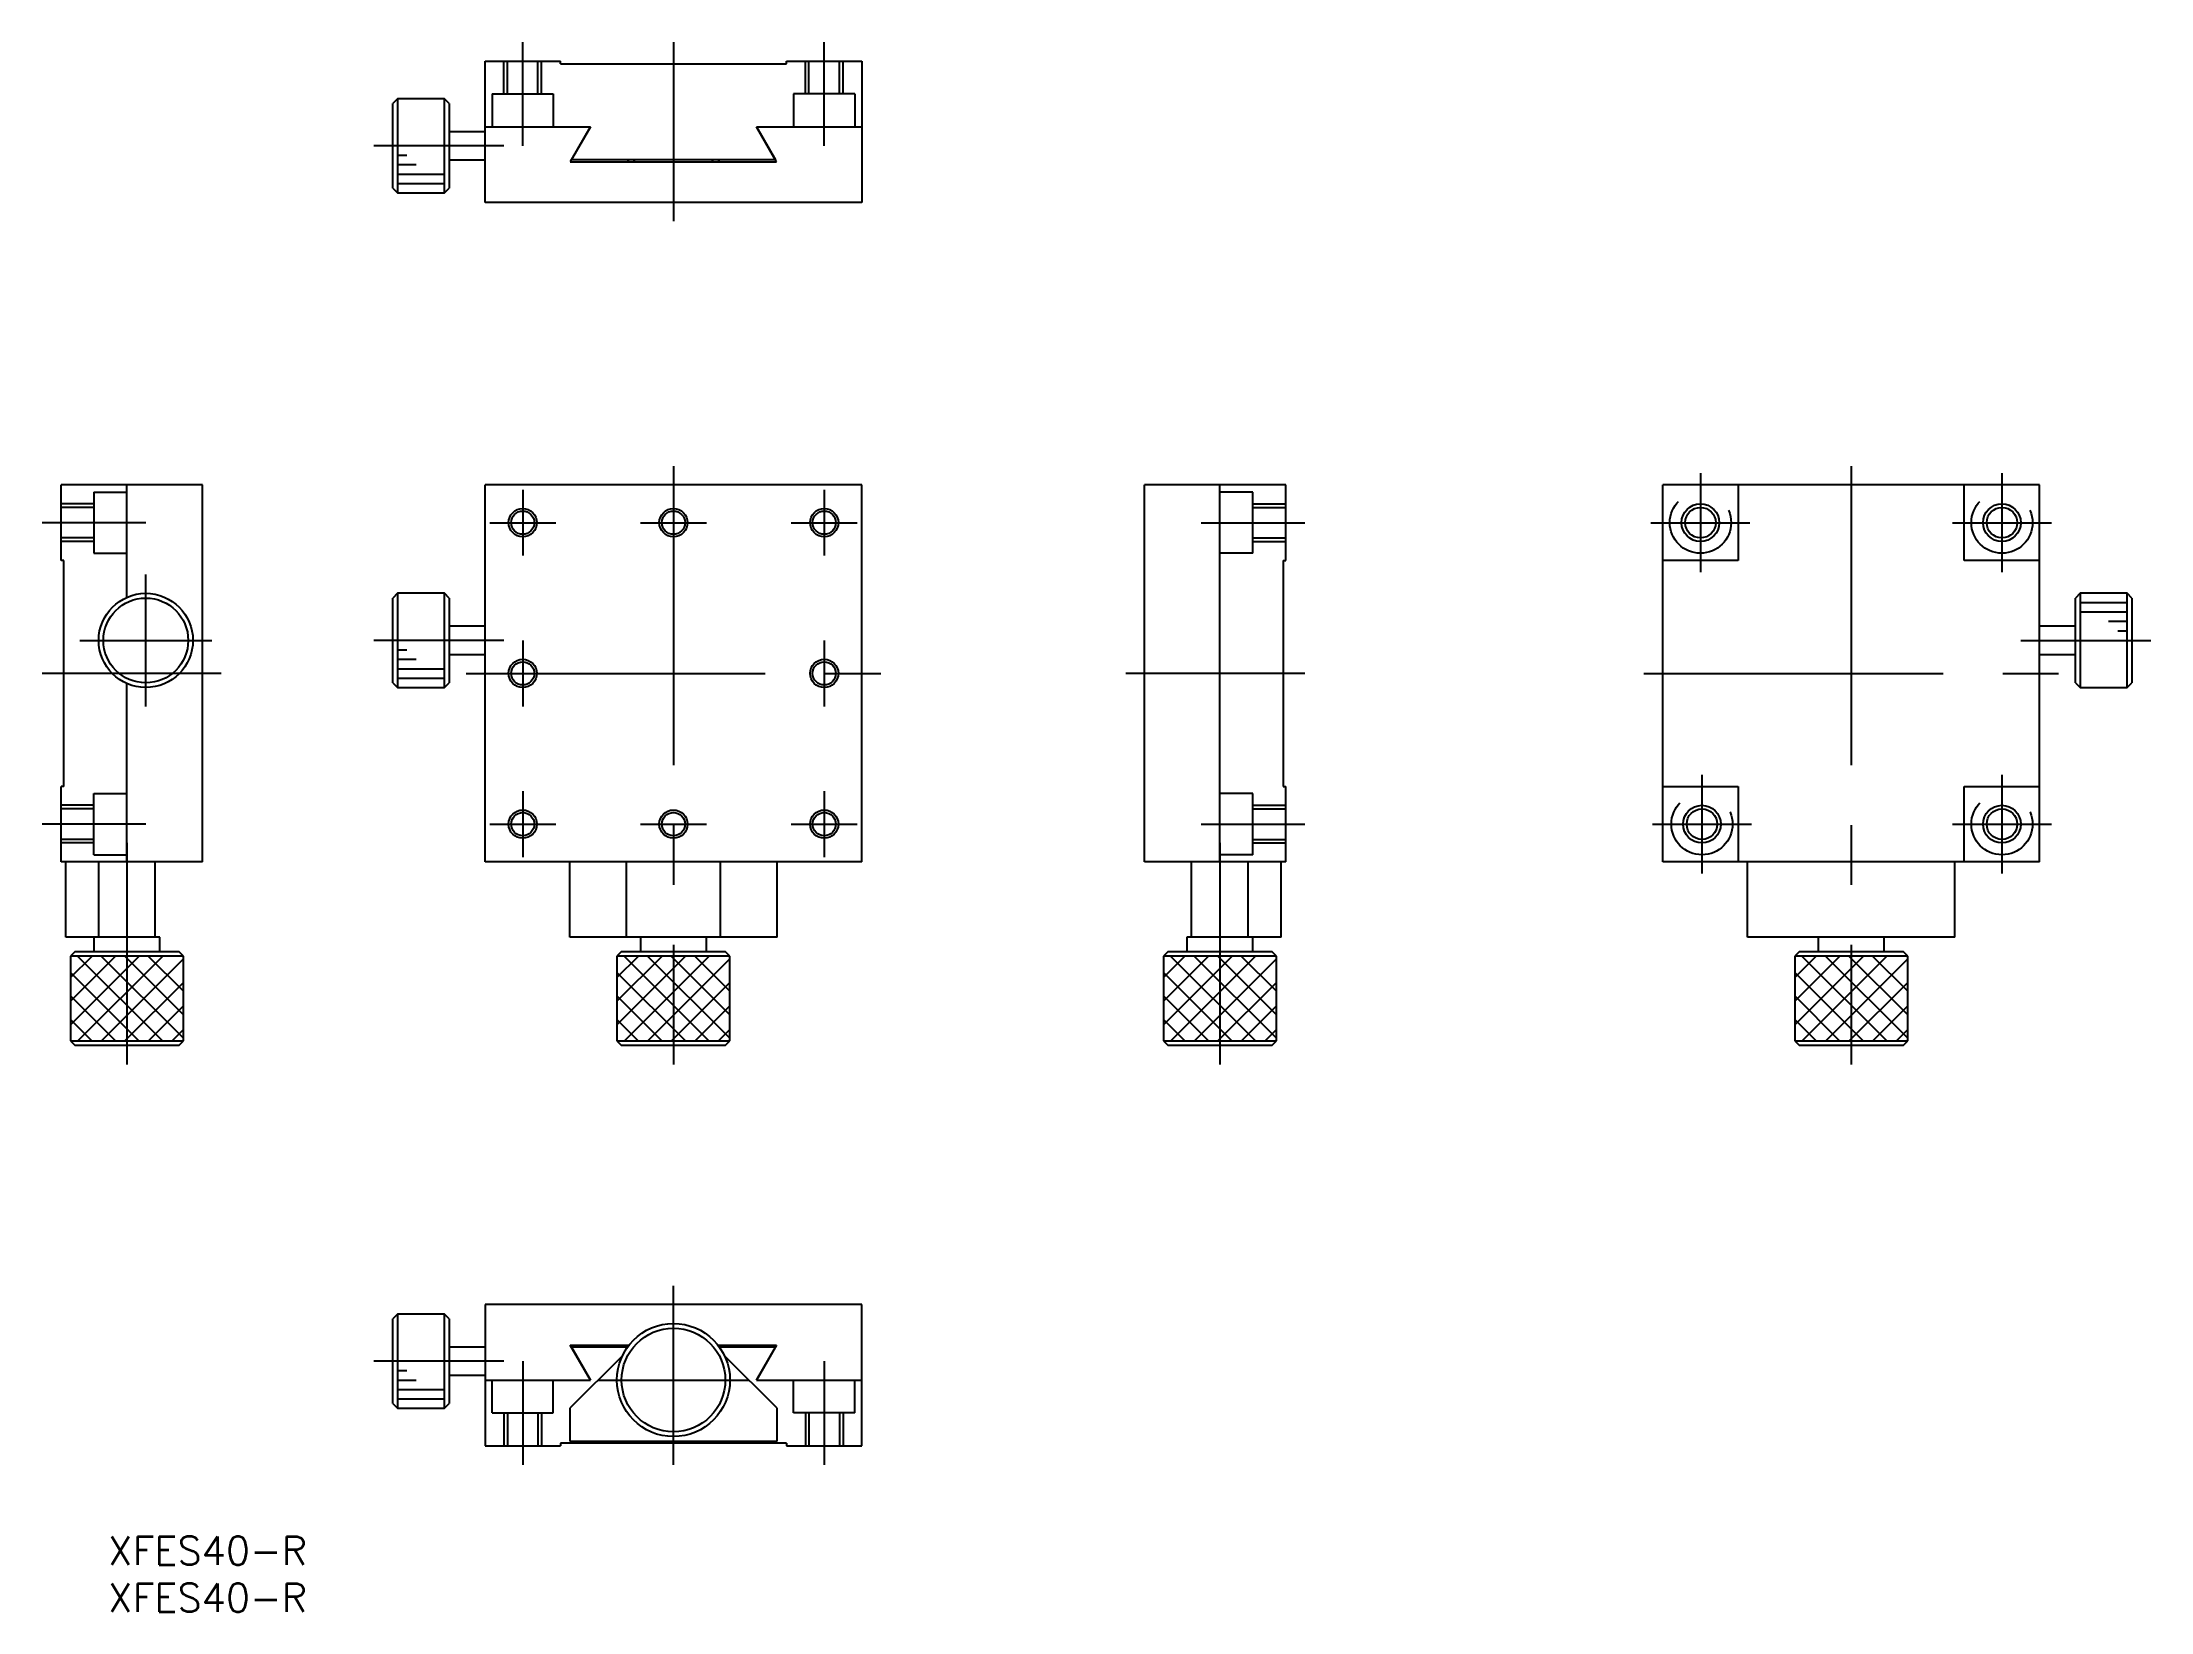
# Model space of a CAD drawing. Extents: x -67 to 157, y -100 to 67.
import ezdxf

# ---------------------------------------------------------------- set-up
doc = ezdxf.new("R2010")
doc.units = 0
doc.linetypes.add('CENTER', pattern=[50.8, 31.75, -6.35, 6.35, -6.35])
doc.linetypes.add('DASHED', pattern=[19.05, 12.7, -6.35])
doc.layers.get('0').update_dxf_attribs({"linetype": 'CONTINUOUS'})
doc.layers.add('CENTER', color=1, linetype='CENTER')
doc.styles.get("Standard").update_dxf_attribs({"font": 'txt.shx', "height": 3, "bigfont": 'bigfont.shx'})

msp = doc.modelspace()

# ---------------------------------------------------------------- linework, layer by layer
at = {"color": 7, "linetype": 'CONTINUOUS'}
for p, q in [((-20, 65), (-12, 65)), ((-20, 50), (-20, 65)), ((-12, 64.7), (-12, 65)), ((12, 65), (20, 65)), ((12, 64.7), (12, 65)), ((20, 65), (20, 50)), ((-12, 64.7), (12, 64.7)), ((-29.3, 61), (-29.8, 60.5)), ((-29.8, 51.5), (-29.8, 60.5)), ((-29.3, 61), (-29.3, 51)), ((-24.3, 61), (-29.3, 61)), ((-24.3, 51), (-24.3, 61)), ((-23.8, 60.5), (-24.3, 61)), ((-23.8, 60.5), (-23.8, 51.5)), ((-20, 57.5), (-23.8, 57.5)), ((-20, 58), (-8.81, 58)), ((-8.81, 58), (-10.95, 54.3)), ((-10.83, 54.5), (-8.81, 58)), ((8.81, 58), (10.84, 54.5)), ((8.81, 58), (20, 58)), ((10.95, 54.3), (8.81, 58)), ((-29.3, 55), (-28.3, 55)), ((-29.3, 54), (-27.3, 54)), ((-23.8, 54.5), (-20, 54.5)), ((-10.95, 54.3), (10.95, 54.3)), ((10.84, 54.5), (-10.83, 54.5)), ((-29.8, 51.5), (-29.3, 51)), ((-29.3, 53), (-24.3, 53)), ((-29.3, 52), (-24.3, 52)), ((-24.3, 51), (-23.8, 51.5)), ((-29.3, 51), (-24.3, 51)), ((20, 50), (-20, 50)), ((-65, 12), (-65, 20)), ((-50, 20), (-65, 20)), ((-58, 8.08), (-58, 20)), ((-50, -20), (-50, 20)), ((20, 20), (-20, 20)), ((-20, -20), (-20, 20)), ((20, -20), (20, 20)), ((65, 20), (50, 20)), ((50, -20), (50, 20)), ((58, -20), (58, 20)), ((65, 12), (65, 20)), ((105, -20), (105, 20)), ((145, 20), (105, 20)), ((113, 20), (113, 12)), ((137, 12), (137, 20)), ((145, -20), (145, 20)), ((-64.7, 12), (-65, 12)), ((-64.7, -12), (-64.7, 12)), ((64.7, 12), (64.7, -12)), ((64.7, 12), (65, 12)), ((113, 12), (105, 12)), ((145, 12), (137, 12)), ((-29.3, 8.5), (-29.8, 8)), ((-29.8, -1), (-29.8, 8)), ((-29.3, 8.5), (-29.3, -1.5)), ((-24.3, 8.5), (-29.3, 8.5)), ((-24.3, -1.5), (-24.3, 8.5)), ((-23.8, 8), (-24.3, 8.5)), ((-23.8, 8), (-23.8, -1)), ((149.3, 8.5), (148.8, 8)), ((148.8, -1), (148.8, 8)), ((149.3, 8.5), (149.3, -1.5)), ((154.3, 8.5), (149.3, 8.5)), ((154.3, 7.5), (149.3, 7.5)), ((154.3, -1.5), (154.3, 8.5)), ((154.8, 8), (154.3, 8.5)), ((154.8, 8), (154.8, -1)), ((-20, 5), (-23.8, 5)), ((148.8, 5), (145, 5)), ((154.3, 6.5), (149.3, 6.5)), ((154.3, 5.5), (152.3, 5.5)), ((154.3, 4.5), (153.3, 4.5)), ((-29.3, 2.5), (-28.3, 2.5)), ((-29.3, 1.5), (-27.3, 1.5)), ((-29.3, 0.5), (-24.3, 0.5)), ((-23.8, 2), (-20, 2)), ((145, 2), (148.8, 2)), ((-58, -20), (-58, -1.08)), ((-29.8, -1), (-29.3, -1.5)), ((-29.3, -0.5), (-24.3, -0.5)), ((-29.3, -1.5), (-24.3, -1.5)), ((-24.3, -1.5), (-23.8, -1)), ((148.8, -1), (149.3, -1.5)), ((149.3, -1.5), (154.3, -1.5)), ((154.3, -1.5), (154.8, -1)), ((-64.7, -12), (-65, -12)), ((-65, -20), (-65, -12)), ((64.7, -12), (65, -12)), ((65, -20), (65, -12)), ((105, -12), (113, -12)), ((113, -12), (113, -20)), ((137, -12), (145, -12)), ((137, -20), (137, -12)), ((-50, -20), (-65, -20)), ((-64.5, -28), (-64.5, -20)), ((-61, -28), (-61, -20)), ((-55, -28), (-55, -20)), ((20, -20), (-20, -20)), ((-11, -28), (-11, -20)), ((-5, -28), (-5, -20)), ((5, -28), (5, -20)), ((11, -28), (11, -20)), ((65, -20), (50, -20)), ((55, -28), (55, -20)), ((61, -28), (61, -20)), ((64.5, -28), (64.5, -20)), ((145, -20), (105, -20)), ((114, -28), (114, -20)), ((136, -28), (136, -20)), ((-54.5, -28), (-64.5, -28)), ((-61.5, -28), (-61.5, -29.5)), ((-54.5, -29.5), (-54.5, -28)), ((11, -28), (-11, -28)), ((-3.5, -28), (-3.5, -29.5)), ((3.5, -29.5), (3.5, -28)), ((64.5, -28), (54.5, -28)), ((54.5, -28), (54.5, -29.5)), ((61.5, -29.5), (61.5, -28)), ((136, -28), (114, -28)), ((121.5, -28), (121.5, -29.5)), ((128.5, -29.5), (128.5, -28)), ((-63.5, -29.5), (-64, -30)), ((-64, -32.29), (-61.71, -30)), ((-64, -34.79), (-59.21, -30)), ((-64, -37.29), (-56.71, -30)), ((-52, -30), (-64, -30)), ((-64, -30), (-64, -39)), ((-63.5, -29.5), (-52.5, -29.5)), ((-54.23, -39), (-63.24, -30)), ((-63.21, -39), (-54.21, -30)), ((-52, -38.73), (-60.74, -30)), ((-60.71, -39), (-52, -30.29)), ((-52, -36.23), (-58.24, -30)), ((-52, -33.73), (-55.74, -30)), ((-52, -30), (-52.5, -29.5)), ((-52, -39), (-52, -30)), ((-5.5, -29.5), (-6, -30)), ((-6, -32.29), (-3.71, -30)), ((-6, -34.79), (-1.21, -30)), ((-6, -37.29), (1.29, -30)), ((6, -30), (-6, -30)), ((-6, -30), (-6, -39)), ((-5.5, -29.5), (5.5, -29.5)), ((3.77, -39), (-5.24, -30)), ((-5.21, -39), (3.79, -30)), ((6, -38.73), (-2.74, -30)), ((-2.71, -39), (6, -30.29)), ((6, -36.23), (-0.24, -30)), ((6, -33.73), (2.26, -30)), ((6, -30), (5.5, -29.5)), ((6, -39), (6, -30)), ((52.5, -29.5), (52, -30)), ((52, -32.29), (54.29, -30)), ((52, -34.79), (56.79, -30)), ((52, -37.29), (59.29, -30)), ((64, -30), (52, -30)), ((52, -30), (52, -39)), ((52.5, -29.5), (63.5, -29.5)), ((61.77, -39), (52.76, -30)), ((52.79, -39), (61.79, -30)), ((64, -38.73), (55.26, -30)), ((55.29, -39), (64, -30.29)), ((64, -36.23), (57.76, -30)), ((64, -33.73), (60.26, -30)), ((64, -30), (63.5, -29.5)), ((64, -39), (64, -30)), ((119.5, -29.5), (119, -30)), ((119, -32.29), (121.29, -30)), ((119, -34.79), (123.79, -30)), ((119, -37.29), (126.29, -30)), ((131, -30), (119, -30)), ((119, -30), (119, -39)), ((119.5, -29.5), (130.5, -29.5)), ((128.77, -39), (119.76, -30)), ((119.79, -39), (128.79, -30)), ((131, -38.73), (122.26, -30)), ((122.29, -39), (131, -30.29)), ((131, -36.23), (124.76, -30)), ((131, -33.73), (127.26, -30)), ((131, -30), (130.5, -29.5)), ((131, -39), (131, -30)), ((-56.73, -39), (-64, -31.73)), ((-58.21, -39), (-52, -32.79)), ((1.27, -39), (-6, -31.73)), ((-0.21, -39), (6, -32.79)), ((59.27, -39), (52, -31.73)), ((57.79, -39), (64, -32.79)), ((126.27, -39), (119, -31.73)), ((124.79, -39), (131, -32.79)), ((-59.23, -39), (-64, -34.23)), ((-55.71, -39), (-52, -35.29)), ((-1.23, -39), (-6, -34.23)), ((2.29, -39), (6, -35.29)), ((56.77, -39), (52, -34.23)), ((60.29, -39), (64, -35.29)), ((123.77, -39), (119, -34.23)), ((127.29, -39), (131, -35.29)), ((-61.73, -39), (-64, -36.73)), ((-53.21, -39), (-52, -37.79)), ((-3.73, -39), (-6, -36.73)), ((4.79, -39), (6, -37.79)), ((54.27, -39), (52, -36.73)), ((62.79, -39), (64, -37.79)), ((121.27, -39), (119, -36.73)), ((129.79, -39), (131, -37.79)), ((-64, -39), (-52, -39)), ((-64, -39), (-63.5, -39.5)), ((-52.5, -39.5), (-63.5, -39.5)), ((-52.5, -39.5), (-52, -39)), ((-6, -39), (6, -39)), ((-6, -39), (-5.5, -39.5)), ((5.5, -39.5), (-5.5, -39.5)), ((5.5, -39.5), (6, -39)), ((52, -39), (64, -39)), ((52, -39), (52.5, -39.5)), ((63.5, -39.5), (52.5, -39.5)), ((63.5, -39.5), (64, -39)), ((119, -39), (131, -39)), ((119, -39), (119.5, -39.5)), ((130.5, -39.5), (119.5, -39.5)), ((130.5, -39.5), (131, -39)), ((-20, -67), (-20, -82)), ((20, -67), (-20, -67)), ((20, -82), (20, -67)), ((-29.3, -68), (-29.8, -68.5)), ((-29.8, -77.5), (-29.8, -68.5)), ((-29.3, -68), (-29.3, -78)), ((-24.3, -68), (-29.3, -68)), ((-24.3, -78), (-24.3, -68)), ((-23.8, -68.5), (-24.3, -68)), ((-23.8, -68.5), (-23.8, -77.5)), ((-20, -71.5), (-23.8, -71.5)), ((-8.81, -75), (-10.95, -71.3)), ((-10.95, -71.3), (-4.72, -71.3)), ((-4.87, -71.5), (-10.83, -71.5)), ((-10.83, -71.5), (-8.81, -75)), ((4.72, -71.3), (10.95, -71.3)), ((10.84, -71.5), (4.87, -71.5)), ((10.95, -71.3), (8.81, -75)), ((8.81, -75), (10.84, -71.5)), ((-5.41, -72.42), (-11, -78)), ((11, -78), (5.41, -72.42)), ((-29.3, -74), (-28.3, -74)), ((-29.3, -75), (-27.3, -75)), ((-29.3, -76), (-24.3, -76)), ((-23.8, -74.5), (-20, -74.5)), ((-20, -75), (-8.81, -75)), ((8.81, -75), (20, -75)), ((-29.8, -77.5), (-29.3, -78)), ((-29.3, -77), (-24.3, -77)), ((-29.3, -78), (-24.3, -78)), ((-24.3, -78), (-23.8, -77.5)), ((-11, -78), (-11, -81.5)), ((11, -81.5), (11, -78)), ((-20, -82), (-12, -82)), ((-12, -81.7), (-12, -82)), ((12, -81.7), (-12, -81.7)), ((-11, -81.5), (11, -81.5)), ((12, -81.7), (12, -82)), ((12, -82), (20, -82))]:
    msp.add_line(p, q, dxfattribs=at)
at = {"color": 3, "linetype": 'DASHED'}
for p, q in [((-18, 61.5), (-18, 65)), ((-17.62, 61.5), (-17.62, 65)), ((-14.38, 61.5), (-14.38, 65)), ((-14, 61.5), (-14, 65)), ((14, 61.5), (14, 65)), ((14.38, 61.5), (14.38, 65)), ((17.62, 61.5), (17.62, 65)), ((18, 61.5), (18, 65)), ((-19.25, 61.5), (-12.75, 61.5)), ((-19.25, 61.5), (-19.25, 58)), ((-12.75, 61.5), (-12.75, 58)), ((12.75, 61.5), (12.75, 58)), ((19.25, 61.5), (12.75, 61.5)), ((19.25, 61.5), (19.25, 58)), ((-61.5, 18), (-65, 18)), ((-61.5, 19.25), (-61.5, 12.75)), ((-61.5, 19.25), (-58, 19.25)), ((61.5, 19.25), (58, 19.25)), ((61.5, 12.75), (61.5, 19.25)), ((61.5, 18), (65, 18)), ((-61.5, 17.62), (-65, 17.62)), ((61.5, 17.62), (65, 17.62)), ((-61.5, 14.38), (-65, 14.38)), ((-61.5, 14), (-65, 14)), ((61.5, 14.38), (65, 14.38)), ((61.5, 14), (65, 14)), ((-61.5, 12.75), (-58, 12.75)), ((61.5, 12.75), (58, 12.75)), ((-61.5, -19.25), (-61.5, -12.75)), ((-61.5, -12.75), (-58, -12.75)), ((61.5, -12.75), (58, -12.75)), ((61.5, -19.25), (61.5, -12.75)), ((-61.5, -14), (-65, -14)), ((-61.5, -14.38), (-65, -14.38)), ((61.5, -14), (65, -14)), ((61.5, -14.38), (65, -14.38)), ((-61.5, -17.62), (-65, -17.62)), ((61.5, -17.62), (65, -17.62)), ((-61.5, -18), (-65, -18)), ((-61.5, -19.25), (-58, -19.25)), ((61.5, -19.25), (58, -19.25)), ((61.5, -18), (65, -18)), ((-19.25, -78.5), (-19.25, -75)), ((-12.75, -78.5), (-12.75, -75)), ((12.75, -78.5), (12.75, -75)), ((19.25, -78.5), (19.25, -75)), ((-19.25, -78.5), (-12.75, -78.5)), ((-18, -78.5), (-18, -82)), ((-17.62, -78.5), (-17.62, -82)), ((-14.38, -78.5), (-14.38, -82)), ((-14, -78.5), (-14, -82)), ((19.25, -78.5), (12.75, -78.5)), ((14, -78.5), (14, -82)), ((14.38, -78.5), (14.38, -82)), ((17.62, -78.5), (17.62, -82)), ((18, -78.5), (18, -82))]:
    msp.add_line(p, q, dxfattribs=at)
for centre in [(109, 16), (141, 16), (109.16, -16), (141, -16)]:
    msp.add_circle(centre, 3.25, dxfattribs=at)
at = {"color": 3, "linetype": 'CONTINUOUS'}
for centre, radius in [((109, 16), 2), ((141, 16), 2), ((-16, 16), 1.5), ((0, 16), 1.5), ((16, 16), 1.5), ((-16, 0), 1.5), ((16, 0), 1.5), ((-16, -16), 1.5), ((0, -16), 1.5), ((16, -16), 1.5), ((109.16, -16), 2), ((141, -16), 2)]:
    msp.add_circle(centre, radius, dxfattribs=at)
at = {"color": 7, "linetype": 'CONTINUOUS'}
for centre, radius in [((-16, 16), 1.23), ((0, 16), 1.23), ((16, 16), 1.23), ((109, 16), 1.62), ((141, 16), 1.62), ((-56, 3.5), 5), ((-56, 3.5), 4.5), ((-16, 0), 1.23), ((16, 0), 1.23), ((-16, -16), 1.23), ((0, -16), 1.23), ((16, -16), 1.23), ((109.16, -16), 1.62), ((141, -16), 1.62), ((0, -75), 6), ((0, -75), 5.5)]:
    msp.add_circle(centre, radius, dxfattribs=at)
for radius, start, end in [(6, 215.6853, 218.0731), (5.5, 219.5212, 222.2779), (5.5, 317.7221, 320.4788), (6, 321.9269, 324.3147)]:
    msp.add_arc((0, 58), radius, start, end, dxfattribs=at)
at = {"layer": 'CENTER', "color": 1, "linetype": 'CENTER'}
for p, q in [((-16, 56), (-16, 67)), ((0, 67), (0, 48)), ((16, 56), (16, 67)), ((-18, 56), (-31.8, 56)), ((0, 22), (0, -41.5)), ((109, 21.25), (109, 10.75)), ((125, 22), (125, -41.5)), ((141, 21.25), (141, 10.75)), ((-16, 19.5), (-16, 12.5)), ((16, 19.5), (16, 12.5)), ((-56, 16), (-67, 16)), ((-19.5, 16), (-12.5, 16)), ((-3.5, 16), (3.5, 16)), ((12.5, 16), (19.5, 16)), ((56, 16), (67, 16)), ((103.75, 16), (114.25, 16)), ((135.75, 16), (146.25, 16)), ((-56, -3.5), (-56, 10.5)), ((-63, 3.5), (-49, 3.5)), ((-18, 3.5), (-31.8, 3.5)), ((-16, 3.5), (-16, -3.5)), ((16, 3.5), (16, -3.5)), ((143, 3.5), (156.8, 3.5)), ((-48, 0), (-67, 0)), ((-22, 0), (22, 0)), ((67, 0), (48, 0)), ((103, 0), (147, 0)), ((109.16, -10.75), (109.16, -21.25)), ((141, -10.75), (141, -21.25)), ((-16, -12.5), (-16, -19.5)), ((16, -12.5), (16, -19.5)), ((-56, -16), (-67, -16)), ((-19.5, -16), (-12.5, -16)), ((-3.5, -16), (3.5, -16)), ((12.5, -16), (19.5, -16)), ((56, -16), (67, -16)), ((103.91, -16), (114.41, -16)), ((135.75, -16), (146.25, -16)), ((-58, -18), (-58, -41.5)), ((58, -18), (58, -41.5)), ((0, -84), (0, -65)), ((-18, -73), (-31.8, -73)), ((-16, -73), (-16, -84)), ((16, -73), (16, -84)), ((-8, -75), (8, -75))]:
    msp.add_line(p, q, dxfattribs=at)

# ---------------------------------------------------------------- texts
at = {"color": 7, "linetype": 'CONTINUOUS'}
for p in [(-59.98, -94.6), (-59.98, -99.6)]:
    msp.add_text('XFES40-R', height=3, dxfattribs=at).set_placement(p)

doc.saveas('drawing.dxf')
